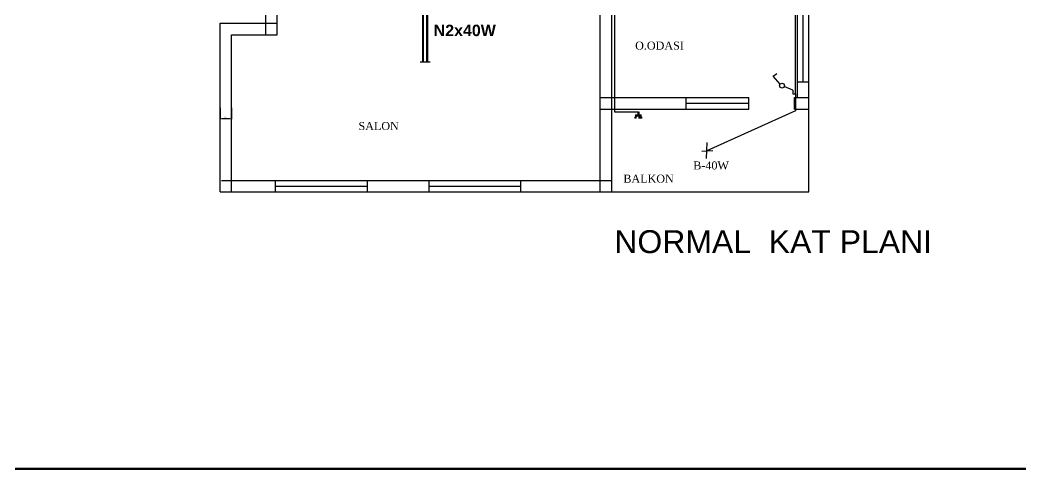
# Model space of a CAD drawing. Header units: millimetres. Extents: x 1052 to 8611, y 971 to 4548.
# Drawn here: x 5113 to 6862, y 971 to 1756 of the extents above; entities that cross this region are included whole.
import ezdxf

# ---------------------------------------------------------------- set-up
doc = ezdxf.new("R2010")
doc.units = ezdxf.units.MM
doc.layers.add('EHAT_PRIZ', color=4, linetype='Continuous', lineweight=50)
doc.layers.add('H', color=3, linetype='Continuous')
doc.layers.add('S', color=2, linetype='Continuous')
doc.styles.add('1', font='arial.ttf', dxfattribs={"width": 0.6, "height": 30})
doc.styles.add('MEKAN', font='times.ttf')
doc.styles.get("Standard").update_dxf_attribs({"font": 'arial.ttf'})
doc.dimstyles.new('ISO-25', dxfattribs={"dimtxt": 2.5, "dimasz": 2.5, "dimexe": 1.25, "dimexo": 0.625, "dimtad": 1, "dimtxsty": 'Standard', "dimcen": 2.5, "dimadec": 0, "dimazin": 0, "dimtfac": 1, "dimtmove": 0, "dimatfit": 3, "dimfxl": 1, "dimarcsym": 0})

# ---------------------------------------------------------------- blocks, each defined once
blk = doc.blocks.new('P2X36')
at = {"layer": 'H', "color": 1}
for p, q in [((-53.5, 9.1), (-53.5, -8.4)), ((53.5, -8.4), (53.5, 9.1))]:
    blk.add_line(p, q, dxfattribs=at)
at = {"layer": 'H', "color": 2}
for points in [[(-53.5, 3.7, 3.8, 3.8, 0), (53.5, 3.7, 1.6, 1.6, 0)], [(-53.5, -3.7, 3.8, 3.8, 0), (53.5, -3.7, 1.6, 1.6, 0)]]:
    blk.add_lwpolyline(points, format="xyseb", dxfattribs=at)
blk = doc.blocks.new('*D11')
at = {"color": 0, "lineweight": -2, "transparency": 16777216}
for p, q in [((5462.6, 1602.2), (5462.6, 1582.7)), ((5482.6, 1602.2), (5482.6, 1582.7)), ((5465.1, 1584), (5480.1, 1584))]:
    blk.add_line(p, q, dxfattribs=at)
at = {"color": 0, "transparency": 16777216}
for points in [[(5465.1, 1584.4), (5465.1, 1583.6), (5462.6, 1584)], [(5480.1, 1584.4), (5480.1, 1583.6), (5482.6, 1584)]]:
    blk.add_solid(points, dxfattribs=at)
at = {"layer": 'Defpoints', "color": 0, "transparency": 16777216}
for p in [(5462.6, 1602.9), (5482.6, 1602.9), (5482.6, 1584)]:
    blk.add_point(p, dxfattribs=at)
at = {"color": 0, "transparency": 16777216, "insert": (5472.6, 1585.9), "char_height": 2.5, "attachment_point": 5}
blk.add_mtext('20', dxfattribs=at)

msp = doc.modelspace()

# ---------------------------------------------------------------- hatches: boundary and pattern name
h = msp.add_hatch(color=256)
h.dxf.hatch_style = 1
h.paths.add_polyline_path([(6194.274, 1589.281), (6194.274, 1583.764), (6199.79, 1583.764, 0.41421356)])

# ---------------------------------------------------------------- linework, layer by layer
for p, q in [((5542.616, 1730.368), (5542.616, 1985.368)), ((5562.616, 1730.368), (5562.616, 1985.368)), ((6127.616, 1455.368), (6127.616, 1985.368)), ((6147.616, 1455.368), (6147.616, 1985.368)), ((6472.616, 1620.368), (6472.616, 1985.368)), ((6492.616, 1455.368), (6492.616, 1985.368)), ((6482.616, 1647.184), (6482.616, 1846.013)), ((5462.616, 1750.368), (5562.616, 1750.368)), ((5462.616, 1455.368), (5462.616, 1750.368)), ((5482.616, 1730.368), (5562.616, 1730.368)), ((5482.616, 1455.368), (5482.616, 1730.368)), ((6492.616, 1647.184), (6472.616, 1647.184)), ((6127.616, 1620.368), (6387.616, 1620.368)), ((6277.325, 1620.368), (6277.325, 1600.368)), ((6277.325, 1610.368), (6387.336, 1610.368)), ((6387.616, 1600.368), (6387.616, 1620.368)), ((6467.616, 1620.368), (6492.616, 1620.368)), ((6467.616, 1600.368), (6467.616, 1620.368)), ((6127.616, 1600.368), (6387.616, 1600.368)), ((6467.616, 1600.368), (6492.616, 1600.368)), ((5465.366, 1475.368), (6147.616, 1475.368)), ((5559.244, 1475.368), (5559.244, 1455.368)), ((5719.898, 1475.368), (5719.898, 1455.368)), ((5827.619, 1475.368), (5827.619, 1455.368)), ((5988.272, 1475.368), (5988.272, 1455.368)), ((5462.616, 1455.368), (6492.616, 1455.368)), ((5559.244, 1465.368), (5720.246, 1465.368)), ((5827.619, 1465.368), (5988.62, 1465.368))]:
    msp.add_line(p, q)
at = {"color": 4}
for p, q in [((6152.454, 1978.265), (6152.454, 1595.481)), ((6152.454, 1595.481), (6194.274, 1595.481))]:
    msp.add_line(p, q, dxfattribs=at)
at = {"color": 1}
for p, q in [((6469.449, 1626.983), (6469.449, 1981.161)), ((6429.848, 1658.098), (6436.248, 1662.226)), ((6442.186, 1643.788), (6429.848, 1658.098)), ((6464.722, 1633.418), (6449.557, 1639.612)), ((6464.722, 1633.418), (6464.722, 1626.983)), ((6464.722, 1626.983), (6469.449, 1626.983)), ((6469.449, 1626.983), (6469.449, 1597.498)), ((6469.449, 1597.498), (6314.081, 1527.069)), ((6313.431, 1513.713), (6314.816, 1542.16)), ((6305.044, 1526.491), (6324.542, 1527.738))]:
    msp.add_line(p, q, dxfattribs=at)
at = {"color": 2, "linetype": 'ByBlock', "lineweight": 211, "true_color": 0xf1eb1f}
msp.add_lwpolyline([(1052.258, 3154.96), (8611.187, 3154.96), (8611.187, 971.183), (1052.258, 971.183)], close=True, dxfattribs=at)
at = {"color": 1}
msp.add_circle((6445.472, 1641.246), 4.263, dxfattribs=at)
at = {"layer": 'EHAT_PRIZ'}
for p, q in [((6194.274, 1595.481), (6194.274, 1589.281)), ((6199.769, 1589.281), (6188.778, 1589.281))]:
    msp.add_line(p, q, dxfattribs=at)
msp.add_arc((6194.274, 1583.764), 5.516, 0, 180, dxfattribs=at)

# ---------------------------------------------------------------- block references
at = {"rotation": 270}
msp.add_blockref('P2X36', (5821.274, 1736.673), dxfattribs=at)

# ---------------------------------------------------------------- texts
at = {"style": 'MEKAN'}
for s, p in [('O.ODASI', (6188.666, 1704.259)), ('SALON', (5704.714, 1563.692)), ('B-40W', (6290.373, 1494.758)), ('BALKON', (6168.108, 1471.693))]:
    msp.add_text(s, height=14, dxfattribs=at).set_placement(p)
at = {"color": 7, "insert": (5890.597, 1747.807), "char_height": 20, "width": 137.3402, "attachment_point": 2}
msp.add_mtext('{\\fArial|b1|i0|c162|p34;N2x40W}', dxfattribs=at)
at = {"layer": 'S', "color": 1, "style": '1'}
msp.add_text(' NORMAL  KAT PLANI', height=40, dxfattribs=at).set_placement((6136.785, 1348.567))

# ---------------------------------------------------------------- dimensions: what is measured, and where the dimension line sits
dim = msp.add_linear_dim(base=(5482.616, 1583.981), p1=(5462.616, 1602.868), p2=(5482.616, 1602.868), dimstyle='ISO-25')
dim.commit()
dim.dimension.update_dxf_attribs({"geometry": '*D11', "text_midpoint": (5472.616, 1585.883)})

doc.saveas('drawing.dxf')
